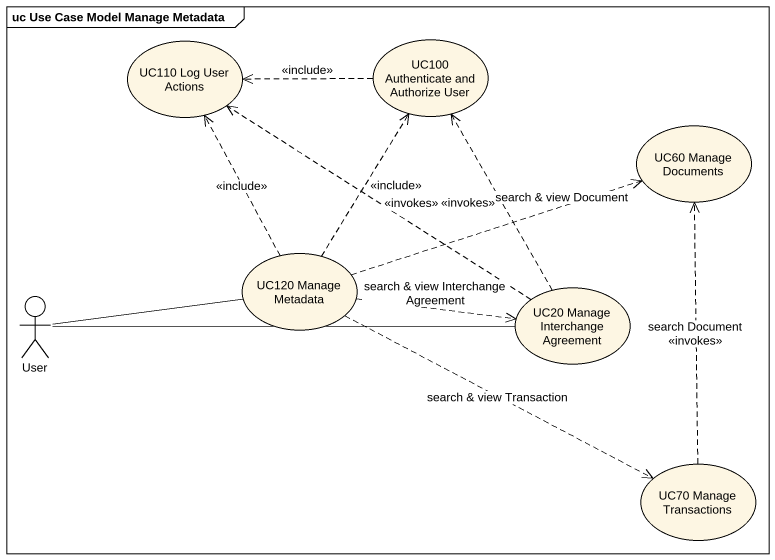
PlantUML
@startuml
mainframe uc Use Case Model Manage Metadata
usecase "UC110 Log User Actions" as UC110_Log_User_Actions
usecase "UC100 Authenticate and Authorize User" as UC100_Authenticate_and
usecase "UC60 Manage Documents" as UC60_Manage_Documents
usecase "UC120 Manage Metadata" as UC120_Manage_Metadata
usecase "UC20 Manage Interchange Agreement" as UC20_Manage_Interchange
actor User
usecase "UC70 Manage Transactions" as UC70_Manage_Transactions
UC100_Authenticate_and .left.> UC110_Log_User_Actions : <<include>>
UC120_Manage_Metadata .up.> UC110_Log_User_Actions : <<include>>
UC120_Manage_Metadata .up.> UC100_Authenticate_and : <<include>>
UC120_Manage_Metadata .right.> UC60_Manage_Documents : search & view Document
UC120_Manage_Metadata .right.> UC20_Manage_Interchange : search & view Interchange Agreement
UC120_Manage_Metadata .right.> UC70_Manage_Transactions : search & view Transaction
UC20_Manage_Interchange .up.> UC110_Log_User_Actions : <<invokes>>
UC20_Manage_Interchange .up.> UC100_Authenticate_and : <<invokes>>
User -right- UC120_Manage_Metadata
User -right- UC20_Manage_Interchange
UC70_Manage_Transactions .up.> UC60_Manage_Documents : search Document\n<<invokes>>
@enduml
